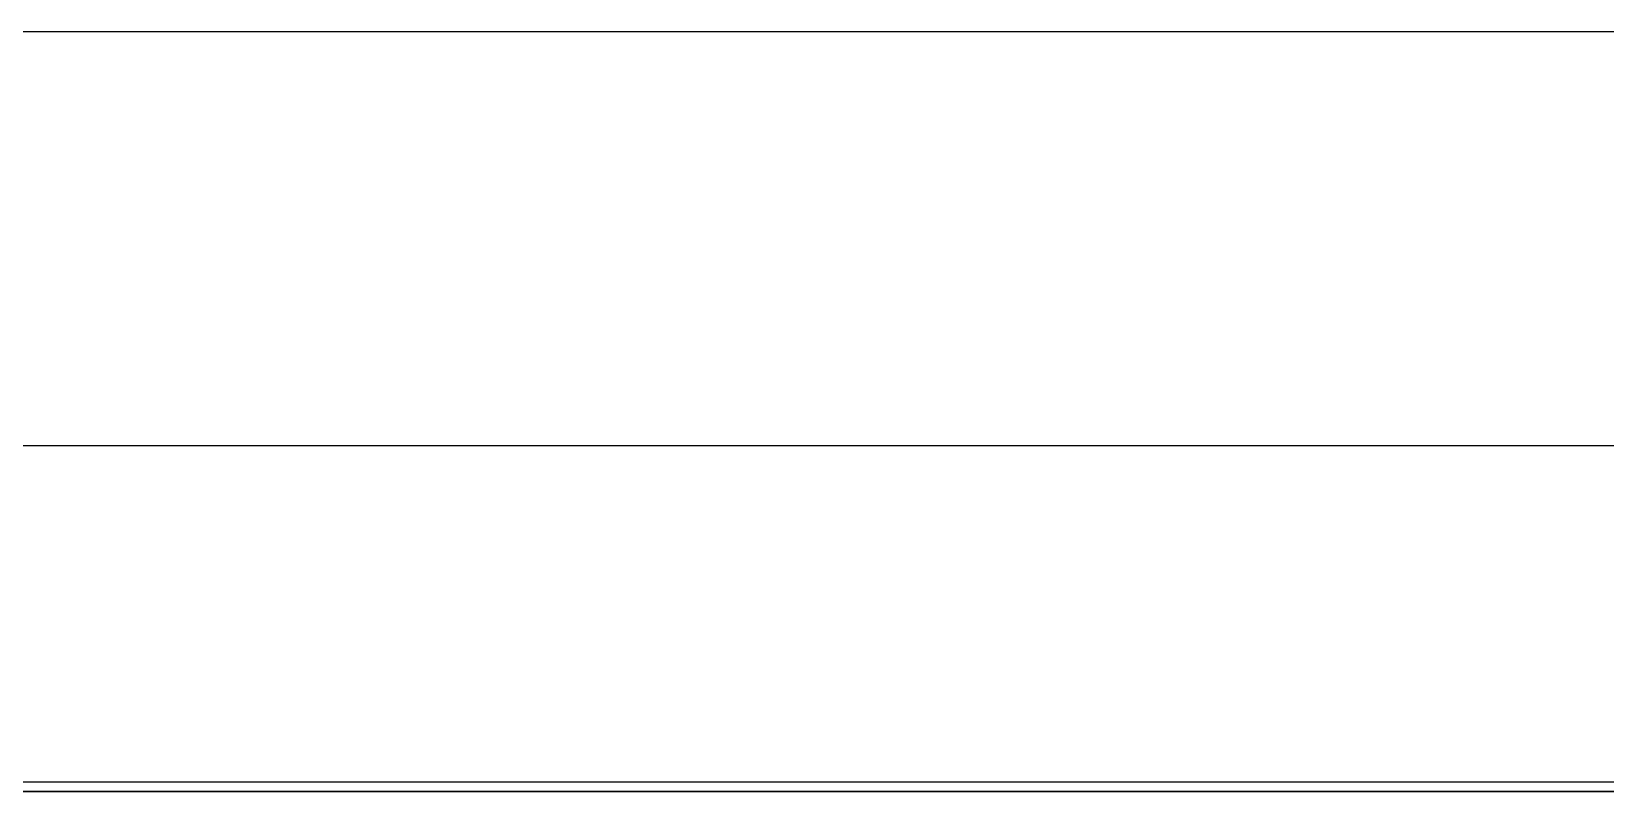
# Model space of a CAD drawing. Header units: millimetres. Extents: x 1409 to 26878, y 589 to 5187.
# Drawn here: x 15148.9 to 15234.3, y 2587.6 to 2628.8 of the extents above; entities that cross this region are included whole.
import ezdxf

# ---------------------------------------------------------------- set-up
doc = ezdxf.new("R2010")
doc.units = ezdxf.units.MM

# ---------------------------------------------------------------- blocks, each defined once
blk = doc.blocks.new('1111')
at = {"color": 7, "linetype": 'Continuous'}
for p, q in [((16002.781, 7051.634), (16602.781, 7051.634)), ((16284.984, 6755.377), (16549.054, 6755.377)), ((16270.668, 6732.905), (16549.054, 6732.905)), ((16567.325, 6714.633), (16259.028, 6714.633)), ((16602.781, 6714.134), (16002.781, 6714.134))]:
    blk.add_line(p, q, dxfattribs=at)
blk = doc.blocks.new('*U147')
blk.add_blockref('1111', (-16308.281, -6888.884))
blk = doc.blocks.new('*U148')
at = {"color": 0, "linetype": 'ByBlock', "lineweight": -2, "transparency": 16777216}
for p in [(0, 337.5), (0, 0)]:
    blk.add_blockref('*U147', p, dxfattribs=at)

msp = doc.modelspace()

# ---------------------------------------------------------------- block references
msp.add_blockref('*U148', (15110.4576, 2424.8499))

doc.saveas('drawing.dxf')
